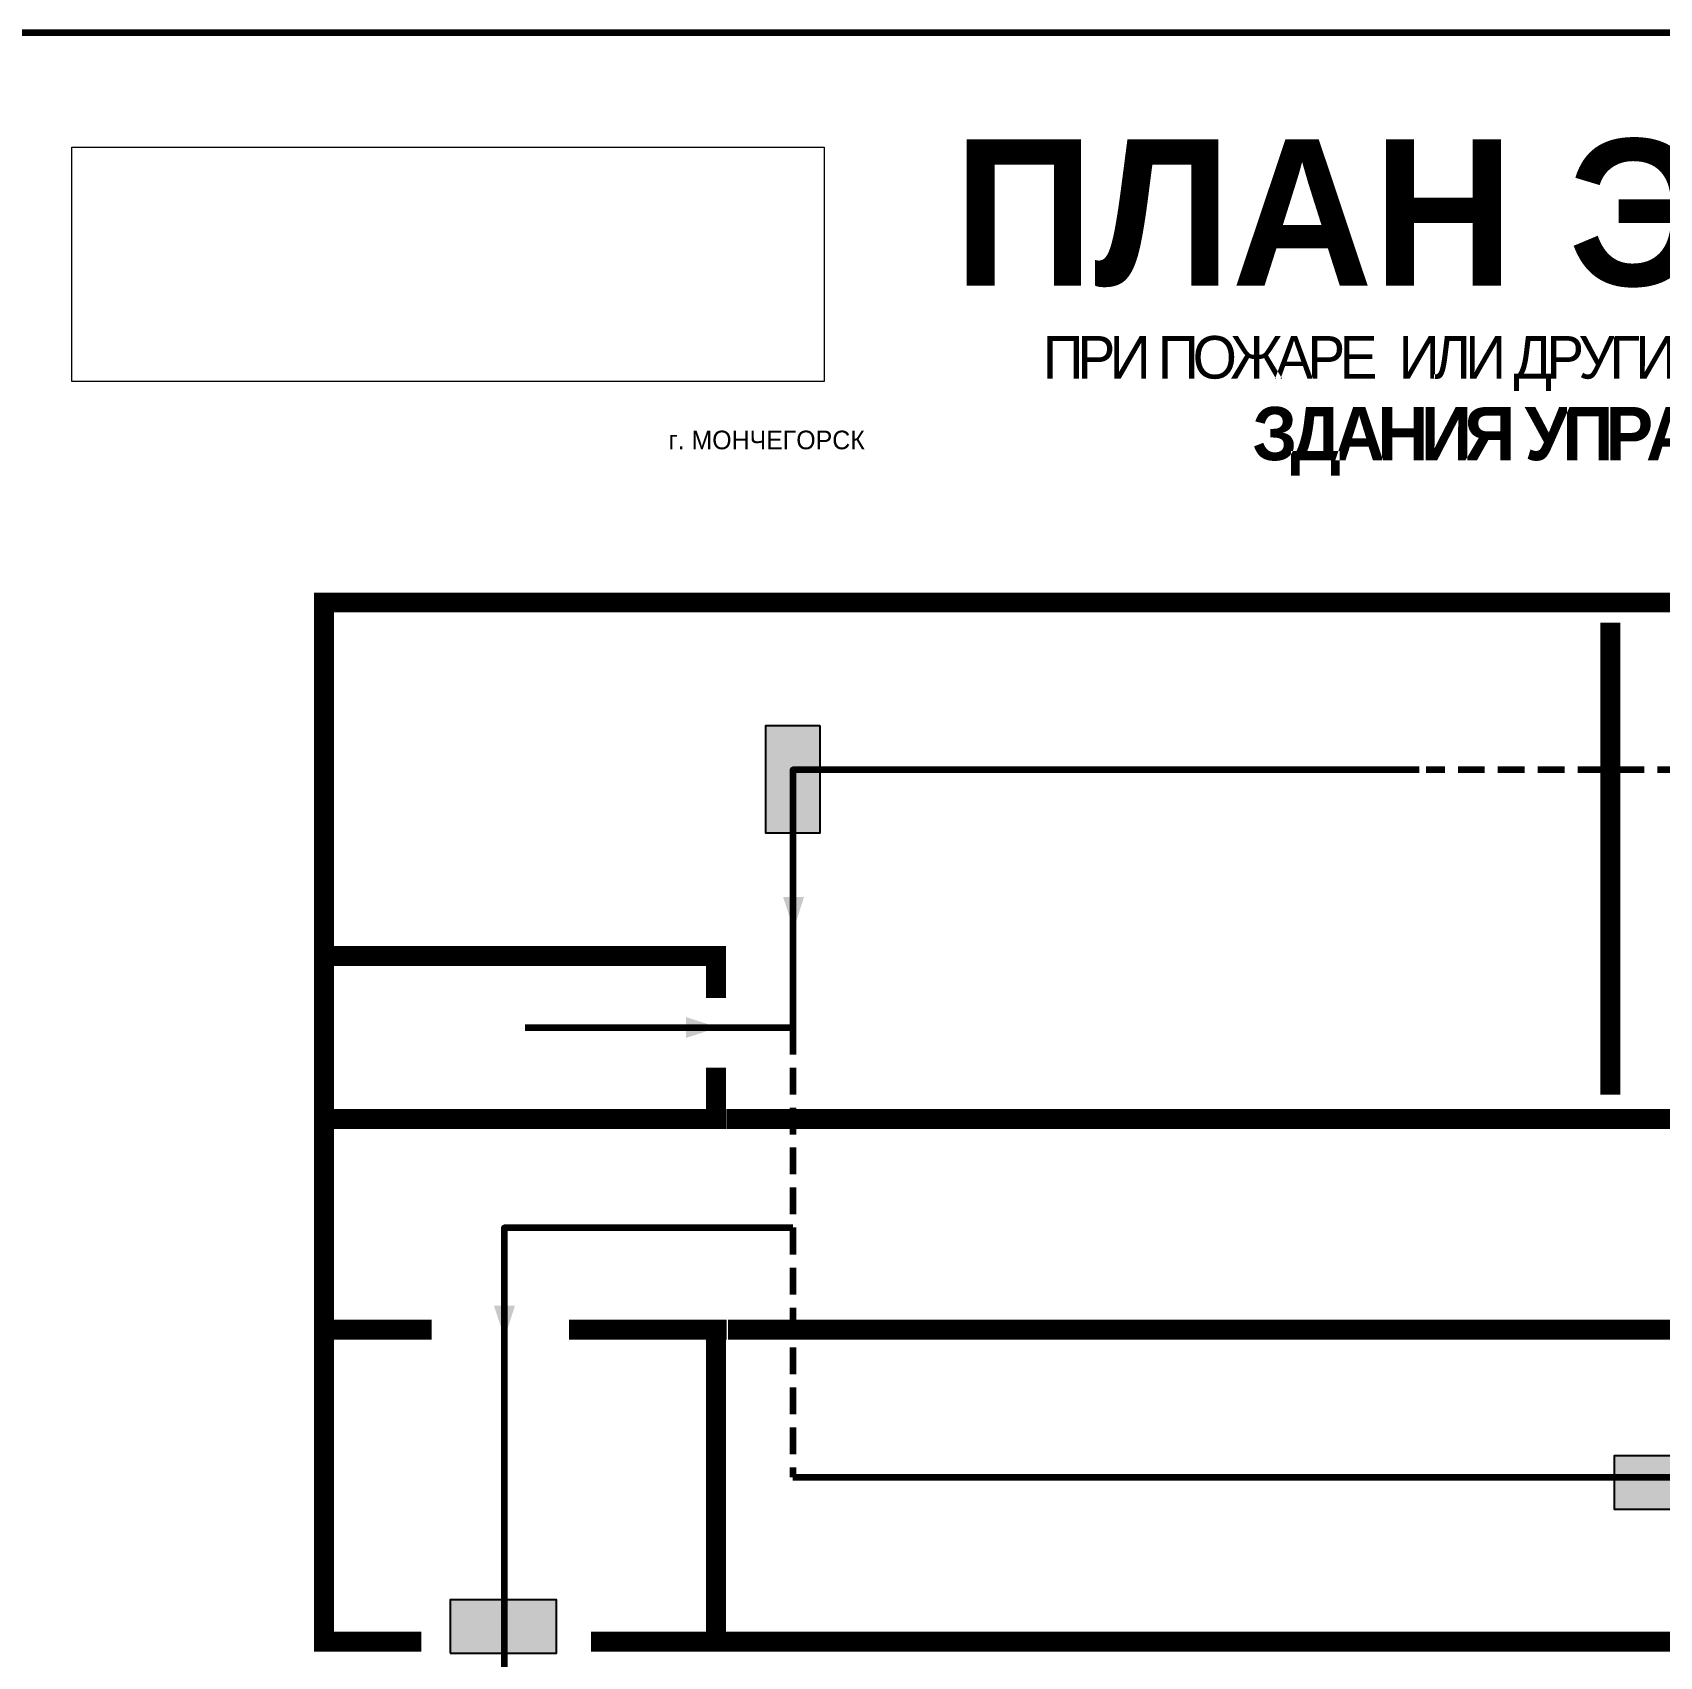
# Model space of a CAD drawing. Header units: millimetres. Extents: x 13810 to 67229, y 12374 to 21950.
# Drawn here: x 20978 to 21222.6, y 20024.4 to 20268.5 of the extents above; entities that cross this region are included whole.
import ezdxf

# ---------------------------------------------------------------- set-up
doc = ezdxf.new("R2010")
doc.units = ezdxf.units.MM
doc.linetypes.add('{ Wide Dash }', pattern=[12, 4, -2, 4, -2])
doc.layers.add('План_Штампы', color=7, linetype='Continuous')
doc.styles.add('обычный', font='arial.ttf')
picture_1 = doc.add_image_def('image1.jpg', size_in_pixel=(337, 105))

# ---------------------------------------------------------------- blocks, each defined once
blk = doc.blocks.new('A$C7B4425F7')
at = {"true_color": 0xffffff}
blk.add_hatch(color=7, dxfattribs=at).paths.add_polyline_path([(0, 0), (-16, 0), (-16, -8), (0, -8)])
h = blk.add_hatch(color=126)
h.paths.add_polyline_path([(-0.2, -0.2), (-15.8, -0.2), (-15.8, -7.8), (-0.2, -7.8)])
h.paths.add_polyline_path([(-11.76, -2.03), (-11.76, -3.66), (-11.17, -3.66, -0.568275), (-11.17, -6.18), (-12.58, -6.18), (-12.58, -2.03)], flags=16)
h.paths.add_polyline_path([(-13.33, -4.12, -0.495768), (-13.59, -6.18), (-15.03, -6.18), (-15.03, -2.03), (-13.59, -2.03, -0.487973)], flags=16)
h.paths.add_polyline_path([(-10.25, -2.03), (-9.48, -2.03), (-9.48, -6.18), (-10.25, -6.18)], flags=16)
h.paths.add_polyline_path([(-13.84, -3.69), (-14.24, -3.69), (-14.24, -3.03), (-13.9, -3.03, -0.692621)], flags=0)
h.paths.add_polyline_path([(-9.15, -2.03), (-8.4, -2.03), (-8.04, -3.07), (-7.68, -2.03), (-6.93, -2.03), (-7.64, -4.1), (-6.93, -6.18), (-7.68, -6.18), (-8.04, -5.14), (-8.4, -6.18), (-9.15, -6.18), (-8.44, -4.1)], flags=16)
h.paths.add_polyline_path([(-11.76, -4.46), (-11.42, -4.46, -0.692621), (-11.36, -5.12), (-11.76, -5.12)], flags=0)
h.paths.add_polyline_path([(-13.9, -5.2), (-14.24, -5.2), (-14.24, -4.55), (-13.84, -4.55, -0.708038)], flags=0)
edge = h.paths.add_edge_path(flags=16)
edge.add_ellipse((-5.51, -4.08), major_axis=(0, 2.05), ratio=0.586184, start_angle=0, end_angle=360)
edge = h.paths.add_edge_path(flags=0)
edge.add_ellipse((-5.51, -4.08), major_axis=(0, 1.14), ratio=0.454828, start_angle=0, end_angle=360)
h.paths.add_polyline_path([(-4.13, -4.96, 0.377264), (-3.48, -4.52, 0.0555), (-3.16, -2.03), (-1.66, -2.03), (-1.66, -4.96), (-0.96, -4.96), (-0.96, -7.01), (-1.75, -7.01), (-1.75, -6.18), (-3.3, -6.18), (-3.3, -7.02), (-4.13, -7.02)], flags=16)
h.paths.add_polyline_path([(-2.73, -2.91), (-2.28, -2.91), (-2.28, -4.96), (-3.05, -4.96, 0.079136)], flags=0)
at = {"color": 126}
blk.add_lwpolyline([(-16, -8), (0, -8), (0, 0), (-16, 0)], close=True, dxfattribs=at)
blk = doc.blocks.new('A$C32E8229D')
at = {"true_color": 0xffffff}
blk.add_hatch(color=7, dxfattribs=at).paths.add_polyline_path([(0, 0), (0, -8), (16, -8), (16, 0)])
h = blk.add_hatch(color=126)
h.paths.add_polyline_path([(0.2, -0.2), (15.8, -0.2), (15.8, -7.8), (0.2, -7.8)])
h.paths.add_polyline_path([(13.49, -2.05), (12.08, -2.05), (11.37, -2.63, 0.162397), (11.29, -2.84), (11.29, -3.63), (10.35, -3.63), (10.35, -4.05), (11.68, -4.05), (11.68, -3.48), (12.26, -4.28), (11.29, -5.1), (11.29, -6.78), (11.85, -6.78), (11.85, -5.44), (12.8, -4.64), (12.8, -5.94), (14.46, -5.94), (14.46, -5.39), (13.45, -5.39), (13.45, -3.97), (12.46, -2.59), (13.15, -2.59), (13.69, -3.34), (14.18, -3)], flags=16)
h.paths.add_polyline_path([(10.74, -1.82, 1), (11.8, -1.82, 1)], flags=16)
h.paths.add_polyline_path([(9.39, -3.59), (5.99, -3.59), (6.56, -3.03), (5.91, -3.03), (5.1, -3.83), (5.91, -4.64), (6.56, -4.64), (5.99, -4.09), (9.39, -4.09)], flags=16)
h.paths.add_polyline_path([(4.29, -1.08), (1.72, -1.08), (1.72, -6.6), (4.29, -6.6)], flags=16)
at = {"color": 126}
blk.add_lwpolyline([(16, -8), (0, -8), (0, 0), (16, 0)], close=True, dxfattribs=at)

msp = doc.modelspace()

# ---------------------------------------------------------------- linework, layer by layer
at = {"color": 2, "lineweight": 100}
msp.add_lwpolyline([(20959.05, 20268.54), (21559.05, 20268.54), (21559.05, 19873.54), (20959.05, 19873.54)], close=True, dxfattribs=at)
at = {"lineweight": 100, "const_width": 3}
for points in [[(21081.76, 20105.18), (21021.85, 20105.18), (21021.85, 20182.85), (21510.51, 20182.85), (21510.51, 20105.18), (21510.29, 20105.18)], [(21080.77, 20123.37), (21080.77, 20129.72), (21021.85, 20129.72)], [(21080.77, 20105.18), (21080.77, 20112.9)], [(21038.05, 20073.53), (21021.85, 20073.53), (21021.85, 20105.18), (21082.27, 20105.18)], [(21021.85, 20073.53), (21021.85, 20026.6), (21036.46, 20026.6)], [(21082.36, 20073.53), (21058.66, 20073.53)], [(21452.23, 20072.05), (21452.23, 20026.6), (21080.77, 20026.6), (21080.77, 20073.53), (21082.26, 20073.53)], [(21061.98, 20026.6), (21080.77, 20026.6)]]:
    msp.add_lwpolyline(points, dxfattribs=at)
at = {"linetype": '{ Wide Dash }', "lineweight": 100, "const_width": 3}
for points in [[(21215.22, 20179.8), (21215.22, 20108.85)], [(21082.34, 20105.18), (21508.11, 20105.18)], [(21082.6, 20073.53), (21450.72, 20073.53)], [(21450.55, 20073.53), (21082.83, 20073.53)]]:
    msp.add_lwpolyline(points, dxfattribs=at)
at = {"color": 126, "lineweight": 100, "true_color": 0x008754}
for points in [[(21186.47, 20157.7), (21092.32, 20157.7), (21092.32, 20118.89), (21052.1, 20118.89)], [(21092.32, 20088.82), (21048.92, 20088.82), (21048.92, 20004.99)], [(21092.32, 20051.36), (21439.36, 20051.36)]]:
    msp.add_lwpolyline(points, dxfattribs=at)
at = {"color": 126, "linetype": '{ Wide Dash }', "lineweight": 100, "true_color": 0x008754}
for points in [[(21244.34, 20157.7), (21187.57, 20157.7)], [(21092.32, 20118.89), (21092.32, 20088.82)], [(21092.32, 20088.82), (21092.32, 20051.36)]]:
    msp.add_lwpolyline(points, dxfattribs=at)
at = {"layer": 'План_Штампы', "color": 126, "true_color": 0x008754}
for points in [[(21090.86, 20138.59), (21094.02, 20138.59), (21092.46, 20133.73)], [(21076.24, 20117.37), (21076.24, 20120.53), (21081.1, 20118.97)], [(21047.39, 20077.13), (21050.55, 20077.13), (21048.99, 20072.27)]]:
    msp.add_solid(points, dxfattribs=at)

# ---------------------------------------------------------------- block references
at = {"layer": 'План_Штампы', "color": 126, "true_color": 0x008754, "xscale": 1.012510887696, "yscale": 1.012510887696, "zscale": 1.012510887696}
for p, rotation in [((21088.29, 20148.16), 89.99786532371444), ((21215.88, 20054.59), 359.9978653237144)]:
    msp.add_blockref('A$C32E8229D', p, dxfattribs=dict(at, rotation=rotation))
at = {"layer": 'План_Штампы'}
msp.add_blockref('A$C7B4425F7', (21056.79, 20032.91), dxfattribs=at)

# ---------------------------------------------------------------- texts
at = {"lineweight": 0, "style": 'обычный'}
for s, insert, char_height, width, attachment_point in [('{\\fProxima Nova Rg|b1|i0|c204|p2;ПЛАН ЭВАКУАЦИИ}', (21116.49, 20252.5), 22, 493.8901, 1), ('\\pi-8.4,l8.4,t8.4;{\\fProxima Nova Rg|b0|i0|c204|p2;г. МОНЧЕГОРСК\\H1.1997x; }', (21088.39, 20207.27), 2.8, 126.6484, 5)]:
    msp.add_mtext(s, dxfattribs=dict(at, insert=insert, char_height=char_height, width=width, attachment_point=attachment_point))
at = {"color": 0, "lineweight": 0, "insert": (21267.35, 20223.09), "char_height": 8, "width": 449.2158, "attachment_point": 5, "style": 'обычный'}
msp.add_mtext('{\\fArial Black|b1|i0|c204|p34;\\H2x;\\T0.85;  \\fArial Narrow|b0|i0|c204|p34;\\H0.8x;\\W0.9;\\P\\fProxima Nova Rg|b0|i0|c204|p2;\\H0.5x;\\W1;\\C256;ПРИ ПОЖАРЕ  ИЛИ ДРУГИХ ЧРЕЗВЫЧАЙНЫХ СИТУАЦИЯХ  ИЗ ПОМЕЩЕНИЙ \\fProxima Nova Rg|b1|i0|c204|p2;\\H1.25x;\\PЗДАНИЯ УПРАВЛЕНИЯ   КОРПУС №1   ЧЕРДАК}', dxfattribs=at)

# ---------------------------------------------------------------- pictures from other files: only their frames are drawn
at = {"color": 7, "lineweight": 0, "true_color": 0xf5f5ff}
image = msp.add_image(picture_1, insert=(20983.92, 20216.07), size_in_units=(113.11, 35.24), dxfattribs=at)
image.dxf.flags = 7

doc.saveas('drawing.dxf')
